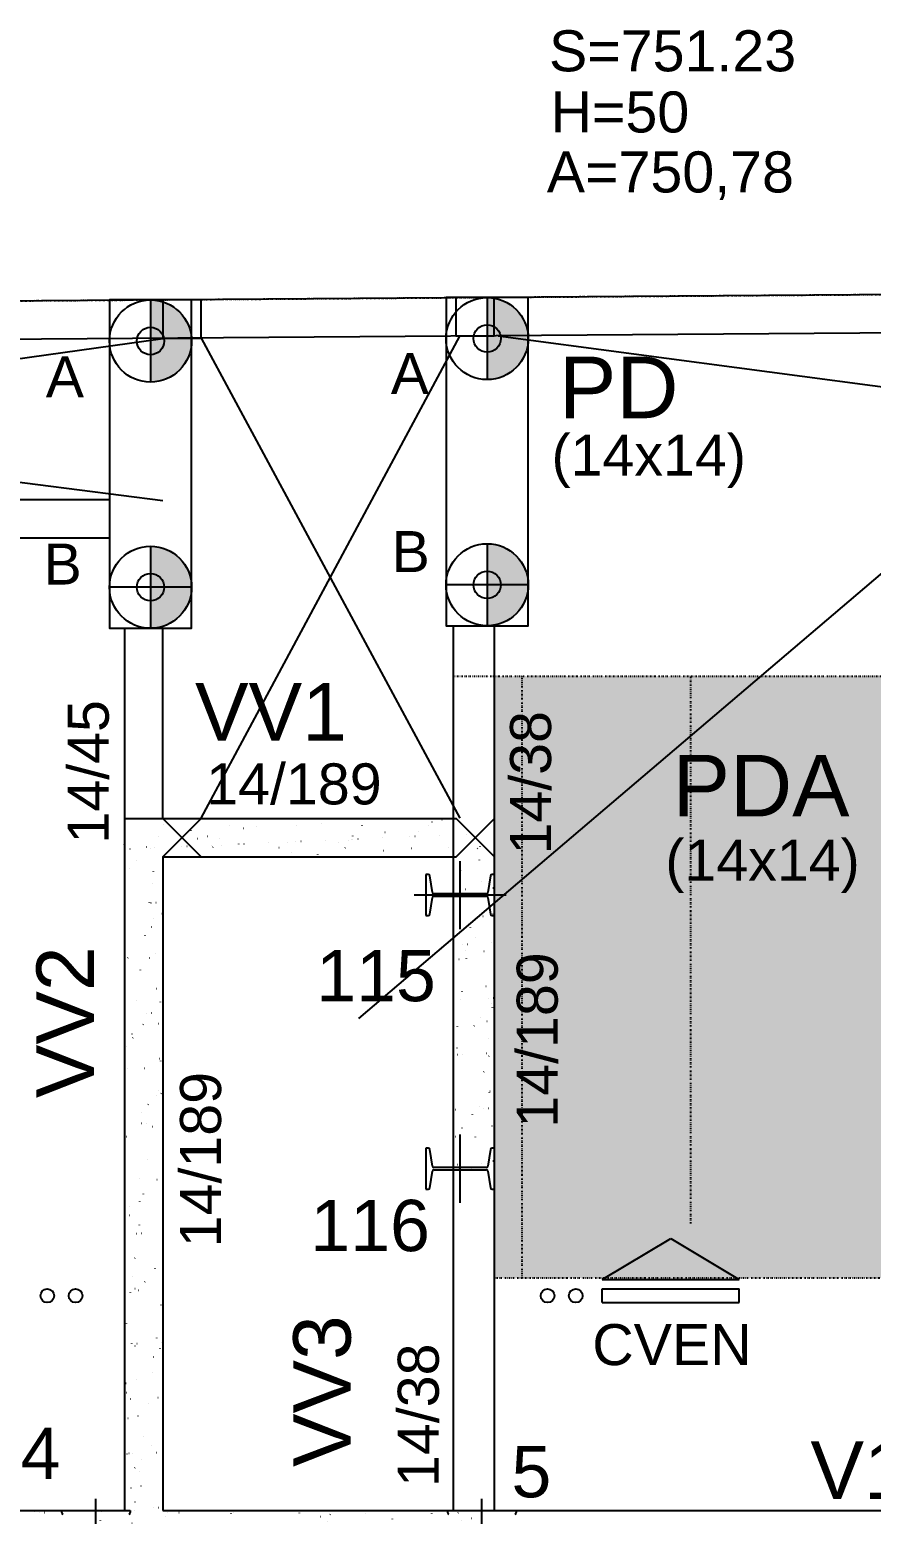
# Model space of a CAD drawing. Header units: millimetres. Extents: x 2609 to 8562, y 1432 to 7136.
# Drawn here: x 4148 to 4455, y 6259 to 6802 of the extents above; entities that cross this region are included whole.
import ezdxf

# ---------------------------------------------------------------- set-up
doc = ezdxf.new("R2010")
doc.units = ezdxf.units.MM
doc.linetypes.add('ESTILO_TQS_0003', pattern=[1.5, 0.5, -0.4, 0.1, -0.5])
for name, color, linetype in [('1', 4, 'Continuous'), ('11', 22, 'Continuous'), ('12', 3, 'Continuous'), ('19', 5, 'Continuous'), ('204', 7, 'ESTILO_TQS_0003'), ('24', 5, 'ESTILO_TQS_0003'), ('26', 1, 'Continuous'), ('27', 10, 'Continuous'), ('3', 2, 'Continuous'), ('32', 4, 'Continuous'), ('33', 7, 'Continuous'), ('34', 7, 'Continuous'), ('49', 20, 'Continuous'), ('51', 6, 'Continuous'), ('52', 21, 'Continuous'), ('6', 6, 'Continuous'), ('64', 43, 'Continuous'), ('8', 5, 'Continuous'), ('9', 3, 'Continuous')]:
    doc.layers.add(name, color=color, linetype=linetype)
doc.styles.get("Standard").update_dxf_attribs({"font": 'arial.ttf'})

# ---------------------------------------------------------------- blocks, each defined once
blk = doc.blocks.new('_HD9AC76DE2E-002')
for p, q in [((573.610583, 4542.626619), (573.65624, 4542.68612)), ((575.200981, 4542.305863), (575.27591, 4542.309135)), ((577.074197, 4542.38765), (577.149125, 4542.390921)), ((585.915774, 4542.773681), (585.990702, 4542.776953))]:
    blk.add_line(p, q)
blk = doc.blocks.new('_HD9AC76DE2E-003')
for p, q in [((606.447598, 4795.751146), (606.447598, 4795.751146)), ((606.447598, 4795.751146), (606.447598, 4795.751146)), ((606.447598, 4795.751146), (606.447598, 4795.751146)), ((620.754846, 4793.820357), (620.800503, 4793.879858)), ((644.872663, 4793.625618), (644.91832, 4793.685119)), ((649.943876, 4792.503481), (650.017098, 4792.519714)), ((654.73024, 4793.091114), (654.740029, 4793.165472)), ((669.104623, 4793.579633), (669.15028, 4793.639134)), ((678.568656, 4794.083062), (678.578446, 4794.157421)), ((693.22244, 4793.384894), (693.268097, 4793.444396)), ((717.454399, 4793.338909), (717.500056, 4793.398411)), ((718.76252, 4794.869649), (718.835742, 4794.885882)), ((722.42363, 4795.681298), (722.496852, 4795.697531)), ((606.447598, 4786.505635), (606.447598, 4786.505635)), ((606.458208, 4786.586228), (606.467998, 4786.660586)), ((618.675016, 4789.342697), (618.684805, 4789.417055)), ((630.818403, 4791.541477), (630.828192, 4791.615836)), ((633.10277, 4788.769898), (633.175992, 4788.786131)), ((636.76388, 4789.581546), (636.837102, 4789.597779)), ((641.12878, 4788.746495), (641.174437, 4788.805996)), ((641.978927, 4786.274678), (641.988717, 4786.349037)), ((648.16431, 4786.741127), (648.239239, 4786.744399)), ((650.037525, 4786.822914), (650.112454, 4786.826185)), ((658.879102, 4787.208945), (658.954031, 4787.212217)), ((665.817344, 4787.266627), (665.827133, 4787.340985)), ((668.994465, 4787.650592), (669.069394, 4787.653863)), ((670.867681, 4787.732378), (670.942609, 4787.735649)), ((679.709258, 4788.118409), (679.784186, 4788.121681)), ((684.714197, 4787.321318), (684.787419, 4787.337551)), ((688.375307, 4788.132966), (688.448529, 4788.149199)), ((689.478557, 4788.505771), (689.524214, 4788.565273)), ((689.824621, 4788.560056), (689.899549, 4788.563327)), ((689.83197, 4789.597026), (689.84176, 4789.671385)), ((691.697836, 4788.641842), (691.772765, 4788.645114)), ((700.539413, 4789.027874), (700.614342, 4789.031145)), ((701.555303, 4791.054901), (701.628525, 4791.071134)), ((710.654776, 4789.46952), (710.729705, 4789.472791)), ((712.527992, 4789.551306), (712.60292, 4789.554578)), ((713.743807, 4791.146662), (713.753597, 4791.221021)), ((721.369568, 4789.937338), (721.444497, 4789.940609)), ((606.447598, 4784.919736), (606.447598, 4784.919736)), ((606.447598, 4784.919736), (606.447598, 4784.919736)), ((606.447598, 4784.919736), (606.447598, 4784.919736)), ((606.447598, 4782.860588), (606.447598, 4782.860588)), ((606.447598, 4782.860588), (606.447598, 4782.860588)), ((606.503999, 4784.922199), (606.578928, 4784.92547)), ((608.377214, 4785.003985), (608.452143, 4785.007257)), ((614.499823, 4785.668651), (614.54548, 4785.728153)), ((615.895552, 4784.95515), (615.968775, 4784.971382)), ((617.218791, 4785.390017), (617.29372, 4785.393288)), ((627.334154, 4785.831663), (627.409083, 4785.834935)), ((629.20737, 4785.913449), (629.282299, 4785.916721)), ((629.584118, 4782.166151), (629.584118, 4782.166151)), ((629.584118, 4782.166151), (629.584118, 4782.166151)), ((629.584118, 4782.166151), (629.584118, 4782.166151)), ((636.079505, 4782.166151), (636.079505, 4782.166151)), ((636.079505, 4782.166151), (636.079505, 4782.166151)), ((638.048947, 4786.299481), (638.123875, 4786.302753)), ((638.731782, 4785.622666), (638.777439, 4785.682168)), ((641.43803, 4782.166151), (641.43803, 4782.166151)), ((641.43803, 4782.166151), (641.43803, 4782.166151)), ((653.291941, 4782.166151), (653.291941, 4782.166151)), ((653.291941, 4782.166151), (653.291941, 4782.166151)), ((660.34675, 4782.166151), (660.34675, 4782.166151)), ((661.460743, 4782.166151), (661.460743, 4782.166151)), ((661.460743, 4782.166151), (661.460743, 4782.166151)), ((662.849599, 4785.427927), (662.895256, 4785.487429)), ((665.145853, 4782.166151), (665.145853, 4782.166151)), ((667.506979, 4783.50657), (667.580202, 4783.522803)), ((676.999765, 4782.166151), (676.999765, 4782.166151)), ((676.999765, 4782.166151), (676.999765, 4782.166151)), ((676.999765, 4782.166151), (676.999765, 4782.166151)), ((677.080658, 4782.780591), (677.090447, 4782.854949)), ((684.613995, 4782.166151), (684.613995, 4782.166151)), ((684.613995, 4782.166151), (684.613995, 4782.166151)), ((687.081559, 4785.381942), (687.127216, 4785.441444)), ((688.853677, 4782.166151), (688.853677, 4782.166151)), ((688.853677, 4782.166151), (688.853677, 4782.166151)), ((688.853677, 4782.166151), (688.853677, 4782.166151)), ((700.707589, 4782.166151), (700.707589, 4782.166151)), ((700.707589, 4782.166151), (700.707589, 4782.166151)), ((700.992495, 4784.330227), (701.002284, 4784.404586)), ((708.881241, 4782.166151), (708.881241, 4782.166151)), ((711.199375, 4785.187204), (711.245033, 4785.246705)), ((712.561501, 4782.166151), (712.561501, 4782.166151)), ((712.561501, 4782.166151), (712.561501, 4782.166151)), ((719.606292, 4782.166151), (719.606292, 4782.166151)), ((719.606292, 4782.166151), (719.606292, 4782.166151)), ((719.606292, 4782.166151), (719.606292, 4782.166151)), ((724.415413, 4782.166151), (724.415413, 4782.166151)), ((724.830911, 4785.322176), (724.840701, 4785.396534)), ((608.358942, 4777.665699), (608.404599, 4777.725201)), ((610.75594, 4780.789528), (610.801597, 4780.84903)), ((617.010807, 4776.701775), (617.020596, 4776.776133)), ((606.447598, 4775.174788), (606.447598, 4775.174788)), ((606.447598, 4775.174788), (606.447598, 4775.174788)), ((616.61755, 4772.224655), (616.690772, 4772.240888)), ((620.27866, 4773.036303), (620.351882, 4773.052536)), ((606.447598, 4769.970031), (606.447598, 4769.970031)), ((606.447598, 4769.970031), (606.447598, 4769.970031)), ((606.447598, 4769.970031), (606.447598, 4769.970031)), ((606.447598, 4764.815602), (606.447598, 4764.815602)), ((606.447598, 4764.815602), (606.447598, 4764.815602)), ((606.447598, 4764.815602), (606.447598, 4764.815602)), ((615.522808, 4765.399303), (615.532598, 4765.473662)), ((616.046338, 4765.234692), (616.121267, 4765.237963)), ((617.919554, 4765.316478), (617.994482, 4765.31975)), ((616.973437, 4759.412995), (617.046659, 4759.429228)), ((620.080854, 4761.316303), (620.126511, 4761.375805)), ((606.447598, 4757.079473), (606.447598, 4757.079473)), ((606.447598, 4757.079473), (606.447598, 4757.079473)), ((616.336971, 4756.43718), (616.382628, 4756.496682)), ((613.93202, 4753.316069), (613.94181, 4753.390427)), ((613.939973, 4753.313351), (613.98563, 4753.372853)), ((606.447598, 4744.711467), (606.447598, 4744.711467)), ((606.447598, 4744.188915), (606.447598, 4744.188915)), ((606.447598, 4744.188915), (606.447598, 4744.188915)), ((606.447598, 4744.188915), (606.447598, 4744.188915)), ((606.447598, 4743.549098), (606.447598, 4743.549098)), ((606.631737, 4744.719507), (606.706666, 4744.722778)), ((607.684949, 4745.161646), (607.730606, 4745.221147)), ((615.473314, 4745.105538), (615.548243, 4745.10881)), ((617.695434, 4746.682501), (617.768656, 4746.698734)), ((612.267811, 4740.675147), (612.277601, 4740.749505)), ((618.051321, 4733.870841), (618.124543, 4733.887074)), ((606.447598, 4731.298358), (606.447598, 4731.298358)), ((606.447598, 4731.298358), (606.447598, 4731.298358)), ((610.779813, 4729.372676), (610.789602, 4729.447034)), ((619.521004, 4728.961003), (619.566661, 4729.020505)), ((606.447598, 4724.607332), (606.447598, 4724.607332)), ((606.447598, 4724.607332), (606.447598, 4724.607332)), ((606.447598, 4724.607332), (606.447598, 4724.607332)), ((614.300861, 4724.950213), (614.37579, 4724.953485)), ((616.174077, 4725.032), (616.249005, 4725.035271)), ((606.447598, 4718.4078), (606.447598, 4718.4078)), ((606.447598, 4718.4078), (606.447598, 4718.4078)), ((606.447598, 4718.4078), (606.447598, 4718.4078)), ((609.189025, 4717.289441), (609.198814, 4717.3638)), ((609.522098, 4715.930175), (609.567755, 4715.989676)), ((613.265981, 4720.809298), (613.311638, 4720.868799)), ((618.773318, 4721.140346), (618.846541, 4721.156579)), ((606.447598, 4711.923408), (606.447598, 4711.923408)), ((606.447598, 4711.923408), (606.447598, 4711.923408)), ((607.1251, 4712.806346), (607.170757, 4712.865847)), ((606.447598, 4705.517242), (606.447598, 4705.517242)), ((606.447598, 4705.517242), (606.447598, 4705.517242)), ((619.129205, 4708.328687), (619.202427, 4708.34492)), ((619.741624, 4707.404988), (619.751413, 4707.479346)), ((606.447598, 4704.503198), (606.447598, 4704.503198)), ((606.447598, 4704.503198), (606.447598, 4704.503198)), ((607.524816, 4704.648519), (607.534605, 4704.722878)), ((613.727837, 4704.82106), (613.802766, 4704.824331)), ((606.447598, 4696.466235), (606.447598, 4696.466235)), ((618.077415, 4694.764066), (618.087204, 4694.838424)), ((618.847012, 4696.45695), (618.892669, 4696.516451)), ((619.851202, 4695.598192), (619.924425, 4695.614425)), ((606.447598, 4692.626685), (606.447598, 4692.626685)), ((606.447598, 4692.626685), (606.447598, 4692.626685)), ((606.447598, 4692.626685), (606.447598, 4692.626685)), ((615.103129, 4691.577827), (615.148786, 4691.637328)), ((606.447598, 4684.399063), (606.447598, 4684.399063)), ((606.447598, 4684.399063), (606.447598, 4684.399063)), ((606.447598, 4684.399063), (606.447598, 4684.399063)), ((612.555384, 4684.665735), (612.630313, 4684.669006)), ((612.706131, 4688.453998), (612.751788, 4688.5135)), ((614.4286, 4684.747521), (614.503528, 4684.750792)), ((616.589416, 4683.461595), (616.599206, 4683.535953)), ((606.447598, 4680.297719), (606.447598, 4680.297719)), ((606.447598, 4679.736127), (606.447598, 4679.736127)), ((606.451107, 4680.302292), (606.496764, 4680.361794)), ((607.027093, 4679.864598), (607.100315, 4679.880831)), ((620.207089, 4682.786533), (620.280311, 4682.802766)), ((614.998628, 4671.37836), (615.008418, 4671.452719)), ((606.447598, 4666.845569), (606.447598, 4666.845569)), ((606.447598, 4666.845569), (606.447598, 4666.845569)), ((606.447598, 4666.845569), (606.447598, 4666.845569)), ((606.447598, 4664.294928), (606.447598, 4664.294928)), ((606.447598, 4664.294928), (606.447598, 4664.294928)), ((611.98236, 4664.536581), (612.057289, 4664.539853)), ((618.287162, 4664.10165), (618.332819, 4664.161152)), ((613.334419, 4658.737438), (613.344209, 4658.811797)), ((606.447598, 4653.955012), (606.447598, 4653.955012)), ((608.104977, 4654.322444), (608.178199, 4654.338677)), ((608.288256, 4651.070821), (608.333913, 4651.130323)), ((612.032139, 4655.949944), (612.077796, 4656.009446)), ((606.447598, 4648.672029), (606.447598, 4648.672029)), ((606.447598, 4648.672029), (606.447598, 4648.672029)), ((606.447598, 4648.672029), (606.447598, 4648.672029)), ((611.846421, 4647.434967), (611.85621, 4647.509325)), ((606.447598, 4644.190794), (606.447598, 4644.190794)), ((606.447598, 4644.190794), (606.447598, 4644.190794)), ((606.447598, 4644.190794), (606.447598, 4644.190794)), ((606.447598, 4641.064454), (606.447598, 4641.064454)), ((606.447598, 4641.064454), (606.447598, 4641.064454)), ((606.447598, 4641.064454), (606.447598, 4641.064454)), ((610.809907, 4644.381256), (610.884836, 4644.384528)), ((612.683123, 4644.463042), (612.758051, 4644.466314)), ((610.255633, 4635.351733), (610.265422, 4635.426091)), ((617.61317, 4631.597596), (617.658827, 4631.657098)), ((606.447598, 4628.173896), (606.447598, 4628.173896)), ((606.447598, 4624.086659), (606.447598, 4624.086659)), ((606.447598, 4624.086659), (606.447598, 4624.086659)), ((609.182861, 4628.780289), (609.256083, 4628.796522)), ((610.236883, 4624.252103), (610.311812, 4624.255374)), ((611.472289, 4623.594645), (611.517946, 4623.654146)), ((613.869287, 4626.718473), (613.914944, 4626.777975)), ((620.352246, 4624.693749), (620.427175, 4624.69702)), ((608.591424, 4622.710811), (608.601213, 4622.785169)), ((619.854738, 4618.224774), (619.864527, 4618.299133)), ((606.447598, 4617.04634), (606.447598, 4617.04634)), ((606.447598, 4617.04634), (606.447598, 4617.04634)), ((606.447598, 4615.283338), (606.447598, 4615.283338)), ((606.447598, 4615.283338), (606.447598, 4615.283338)), ((606.447598, 4615.283338), (606.447598, 4615.283338)), ((607.103425, 4611.408339), (607.113215, 4611.482698)), ((606.447598, 4606.426835), (606.447598, 4606.426835)), ((606.447598, 4606.426835), (606.447598, 4606.426835)), ((606.447598, 4606.426835), (606.447598, 4606.426835)), ((606.447598, 4603.982524), (606.447598, 4603.982524)), ((606.447598, 4603.982524), (606.447598, 4603.982524)), ((606.447598, 4603.982524), (606.447598, 4603.982524)), ((606.447598, 4602.392781), (606.447598, 4602.392781)), ((606.447598, 4602.392781), (606.447598, 4602.392781)), ((606.447598, 4602.392781), (606.447598, 4602.392781)), ((606.599635, 4602.426487), (606.672858, 4602.44272)), ((609.06443, 4604.096778), (609.139359, 4604.100049)), ((610.260745, 4603.238135), (610.333968, 4603.254368)), ((610.937646, 4604.178564), (611.012574, 4604.181835)), ((618.26395, 4606.14154), (618.273739, 4606.215899)), ((619.450319, 4602.366125), (619.495976, 4602.425627)), ((619.779222, 4604.564596), (619.854151, 4604.567867)), ((617.05332, 4599.242297), (617.098978, 4599.301798)), ((610.798297, 4591.090591), (610.843954, 4591.150093)), ((616.599741, 4593.500618), (616.60953, 4593.574977)), ((606.447598, 4589.502223), (606.447598, 4589.502223)), ((606.447598, 4589.502223), (606.447598, 4589.502223)), ((606.955522, 4589.614827), (607.028744, 4589.63106)), ((607.054414, 4586.211468), (607.100071, 4586.27097)), ((606.447598, 4585.42065), (606.447598, 4585.42065)), ((606.447598, 4585.42065), (606.447598, 4585.42065)), ((606.447598, 4585.42065), (606.447598, 4585.42065)), ((606.447598, 4583.87839), (606.447598, 4583.87839)), ((606.447598, 4583.87839), (606.447598, 4583.87839)), ((608.491406, 4583.967624), (608.566335, 4583.970896)), ((615.111742, 4582.198147), (615.121532, 4582.272505)), ((618.606769, 4584.40927), (618.681698, 4584.412542)), ((606.447598, 4576.611665), (606.447598, 4576.611665)), ((606.447598, 4576.611665), (606.447598, 4576.611665)), ((606.447598, 4576.611665), (606.447598, 4576.611665)), ((607.67752, 4576.884332), (607.750742, 4576.900565)), ((611.33863, 4577.695981), (611.411852, 4577.712214)), ((613.520954, 4570.114913), (613.530744, 4570.189271)), ((608.033406, 4564.072673), (608.106628, 4564.088906)), ((609.192169, 4563.894085), (609.267097, 4563.897357)), ((616.379328, 4566.738243), (616.424985, 4566.797745)), ((618.033745, 4564.280117), (618.108674, 4564.283388)), ((606.447598, 4563.774255), (606.447598, 4563.774255)), ((606.447598, 4563.774255), (606.447598, 4563.774255)), ((606.447598, 4563.774255), (606.447598, 4563.774255)), ((606.447598, 4563.721108), (606.447598, 4563.721108)), ((606.447598, 4563.721108), (606.447598, 4563.721108)), ((607.318953, 4563.812299), (607.393882, 4563.815571)), ((610.238447, 4558.735291), (610.284104, 4558.794793)), ((612.635445, 4561.85912), (612.681102, 4561.918622)), ((606.447598, 4553.79496), (606.447598, 4553.79496)), ((606.447598, 4553.79496), (606.447598, 4553.79496)), ((611.856745, 4557.473991), (611.866535, 4557.548349)), ((606.447598, 4550.83055), (606.447598, 4550.83055)), ((606.447598, 4550.83055), (606.447598, 4550.83055)), ((606.447598, 4550.83055), (606.447598, 4550.83055)), ((608.755404, 4551.342178), (608.828626, 4551.358411)), ((612.416514, 4552.153827), (612.489736, 4552.17006)), ((606.447598, 4543.67012), (606.447598, 4543.67012)), ((606.447598, 4543.67012), (606.447598, 4543.67012)), ((606.745929, 4543.683146), (606.820858, 4543.686417)), ((609.9625, 4543.085768), (609.9625, 4543.085768)), ((609.9625, 4543.085768), (609.9625, 4543.085768)), ((609.9625, 4543.085768), (609.9625, 4543.085768)), ((610.368747, 4546.171519), (610.378536, 4546.245878)), ((616.861292, 4544.124792), (616.936221, 4544.128063)), ((618.734508, 4544.206578), (618.809436, 4544.20985))]:
    blk.add_line(p, q)
blk = doc.blocks.new('_HD9AC76DE2E-006')
for p, q in [((726.567201, 4790.164271), (726.567201, 4790.164271)), ((726.567201, 4790.164271), (726.567201, 4790.164271)), ((726.567201, 4790.164271), (726.567201, 4790.164271)), ((731.484932, 4790.378984), (731.55986, 4790.382256)), ((726.567201, 4783.709348), (726.567201, 4783.709348)), ((726.567201, 4783.709348), (726.567201, 4783.709348)), ((726.567201, 4783.709348), (726.567201, 4783.709348)), ((735.431335, 4785.141219), (735.476992, 4785.20072)), ((736.094225, 4780.83614), (736.104015, 4780.910498)), ((736.325623, 4785.872738), (736.398846, 4785.888971)), ((729.176311, 4776.989513), (729.221968, 4777.049015)), ((726.567201, 4773.589254), (726.567201, 4773.589254)), ((726.567201, 4770.81879), (726.567201, 4770.81879)), ((726.567201, 4770.81879), (726.567201, 4770.81879)), ((726.567201, 4770.060137), (726.567201, 4770.060137)), ((726.567201, 4770.060137), (726.567201, 4770.060137)), ((730.911908, 4770.249831), (730.986836, 4770.253102)), ((736.68151, 4773.061079), (736.754732, 4773.077312)), ((741.027271, 4770.691477), (741.102199, 4770.694749)), ((734.503437, 4768.752905), (734.513227, 4768.827264)), ((737.403508, 4760.330584), (737.47673, 4760.346817)), ((741.012366, 4760.788871), (741.058024, 4760.848372)), ((741.064618, 4761.142232), (741.13784, 4761.158465)), ((726.567201, 4757.928233), (726.567201, 4757.928233)), ((726.567201, 4757.928233), (726.567201, 4757.928233)), ((726.567201, 4757.928233), (726.567201, 4757.928233)), ((732.839228, 4756.111983), (732.849018, 4756.186342)), ((726.567201, 4749.956002), (726.567201, 4749.956002)), ((726.567201, 4749.956002), (726.567201, 4749.956002)), ((726.567201, 4749.956002), (726.567201, 4749.956002)), ((729.739455, 4750.094506), (729.814383, 4750.097777)), ((731.61267, 4750.176292), (731.687599, 4750.179564)), ((734.757343, 4752.637165), (734.803, 4752.696667)), ((740.454247, 4750.562324), (740.529175, 4750.565595)), ((726.567201, 4745.037675), (726.567201, 4745.037675)), ((726.567201, 4745.037675), (726.567201, 4745.037675)), ((728.616462, 4744.634213), (728.662119, 4744.693715)), ((731.01346, 4747.758042), (731.059117, 4747.817543)), ((731.35123, 4744.809512), (731.361019, 4744.88387)), ((737.759394, 4747.518924), (737.832616, 4747.535157)), ((726.567201, 4741.963564), (726.567201, 4741.963564)), ((726.567201, 4741.963564), (726.567201, 4741.963564)), ((726.567201, 4732.147117), (726.567201, 4732.147117)), ((726.567201, 4732.147117), (726.567201, 4732.147117)), ((726.567201, 4732.147117), (726.567201, 4732.147117)), ((729.760442, 4732.726278), (729.770231, 4732.800636)), ((738.481392, 4734.78843), (738.554614, 4734.804663)), ((726.567201, 4729.851867), (726.567201, 4729.851867)), ((726.567201, 4729.851867), (726.567201, 4729.851867)), ((729.166431, 4729.965352), (729.241359, 4729.968624)), ((739.281794, 4730.406999), (739.356722, 4730.41027)), ((740.338374, 4728.284817), (740.384031, 4728.344319)), ((740.847545, 4726.901791), (740.857335, 4726.976149)), ((741.155009, 4730.488785), (741.229938, 4730.492056)), ((736.594491, 4723.405694), (736.640148, 4723.465196)), ((738.837278, 4721.97677), (738.910501, 4721.993003)), ((726.567201, 4719.256559), (726.567201, 4719.256559)), ((726.567201, 4719.256559), (726.567201, 4719.256559)), ((728.096233, 4720.085356), (728.106022, 4720.159714)), ((734.197493, 4720.281865), (734.24315, 4720.341367)), ((727.942469, 4712.13016), (727.988127, 4712.189661)), ((739.359547, 4715.59932), (739.369336, 4715.673678)), ((726.567201, 4710.337875), (726.567201, 4710.337875)), ((726.567201, 4709.747733), (726.567201, 4709.747733)), ((726.567201, 4709.747733), (726.567201, 4709.747733)), ((726.567201, 4709.747733), (726.567201, 4709.747733)), ((726.567201, 4708.471206), (726.567201, 4708.471206)), ((726.567201, 4708.471206), (726.567201, 4708.471206)), ((726.567201, 4708.471206), (726.567201, 4708.471206)), ((726.567201, 4706.366002), (726.567201, 4706.366002)), ((726.567201, 4706.366002), (726.567201, 4706.366002)), ((726.567201, 4706.366002), (726.567201, 4706.366002)), ((726.608234, 4708.782884), (726.618024, 4708.857243)), ((727.993978, 4709.810027), (728.068906, 4709.813299)), ((729.867193, 4709.891814), (729.942122, 4709.895085)), ((738.70877, 4710.277845), (738.783698, 4710.281117)), ((739.559276, 4709.246275), (739.632498, 4709.262508)), ((737.768759, 4703.516085), (737.778548, 4703.590444)), ((739.778524, 4695.929517), (739.824182, 4695.989019)), ((739.915162, 4696.434616), (739.988385, 4696.450849)), ((726.567201, 4693.475444), (726.567201, 4693.475444)), ((726.567201, 4689.643598), (726.567201, 4689.643598)), ((726.567201, 4689.643598), (726.567201, 4689.643598)), ((726.735166, 4693.512681), (726.808389, 4693.528914)), ((727.420953, 4689.680874), (727.495882, 4689.684145)), ((736.10455, 4690.875163), (736.114339, 4690.949522)), ((737.536317, 4690.12252), (737.611245, 4690.125791)), ((739.409532, 4690.204306), (739.484461, 4690.207578)), ((733.523501, 4687.777812), (733.569158, 4687.837313)), ((740.63716, 4683.704121), (740.710382, 4683.720354)), ((726.567201, 4680.584886), (726.567201, 4680.584886)), ((726.567201, 4680.584886), (726.567201, 4680.584886)), ((726.567201, 4680.584886), (726.567201, 4680.584886)), ((726.567201, 4678.712185), (726.567201, 4678.712185)), ((726.567201, 4678.712185), (726.567201, 4678.712185)), ((727.38262, 4679.77486), (727.428277, 4679.834361)), ((729.779618, 4682.898689), (729.825275, 4682.95819)), ((734.616551, 4679.572692), (734.626341, 4679.64705)), ((726.567201, 4669.539463), (726.567201, 4669.539463)), ((728.121716, 4669.607335), (728.196645, 4669.610606)), ((728.33287, 4668.085768), (728.33287, 4668.085768)), ((728.33287, 4668.085768), (728.33287, 4668.085768)), ((733.104269, 4668.085768), (733.104269, 4668.085768)), ((733.104269, 4668.085768), (733.104269, 4668.085768)), ((733.104269, 4668.085768), (733.104269, 4668.085768)), ((736.963293, 4669.993367), (737.038221, 4669.996638)), ((740.993047, 4670.892462), (741.066269, 4670.908695))]:
    blk.add_line(p, q)
blk = doc.blocks.new('_H055E69D17D-001')
for p, q in [((597.842543, 4542.580634), (597.8882, 4542.640135)), ((621.960359, 4542.385895), (622.006017, 4542.445397)), ((626.318507, 4542.345267), (626.39173, 4542.3615)), ((646.192319, 4542.33991), (646.237976, 4542.399412)), ((670.310136, 4542.145171), (670.355793, 4542.204673)), ((694.542095, 4542.099186), (694.587753, 4542.158688)), ((728.395882, 4542.282617), (728.405671, 4542.356975)), ((596.000023, 4540.179416), (596.000023, 4540.179416)), ((596.000023, 4540.179416), (596.000023, 4540.179416)), ((597.617434, 4539.355084), (597.627224, 4539.429442)), ((609.11129, 4538.530519), (609.184512, 4538.546752)), ((618.216477, 4537.506772), (618.262134, 4537.566274)), ((621.529271, 4540.90472), (621.539061, 4540.979079)), ((645.367688, 4541.896669), (645.377477, 4541.971027)), ((656.631002, 4537.410633), (656.640791, 4537.484991)), ((660.722717, 4537.081939), (660.795939, 4537.098172)), ((666.566253, 4537.266048), (666.61191, 4537.32555)), ((677.929934, 4540.896687), (678.003157, 4540.91292)), ((680.542839, 4538.960269), (680.552628, 4539.034627)), ((681.591044, 4541.708336), (681.664267, 4541.724569)), ((704.381255, 4539.952217), (704.391045, 4540.026576)), ((714.91603, 4537.025325), (714.961687, 4537.084826)), ((718.659912, 4541.904448), (718.705569, 4541.963949)), ((729.541361, 4539.448107), (729.614584, 4539.46434)), ((733.202471, 4540.259756), (733.275694, 4540.275989)), ((596.000023, 4535.623821), (596.004516, 4535.624817)), ((596.000023, 4535.623821), (596.000023, 4535.623821)), ((608.777959, 4534.088285), (608.787748, 4534.162643)), ((615.819478, 4534.382943), (615.865136, 4534.442445)), ((632.616375, 4535.080234), (632.626165, 4535.154592)), ((639.937295, 4534.188205), (639.982952, 4534.247706)), ((643.881611, 4533.348356), (643.954833, 4533.364589)), ((647.542721, 4534.160004), (647.615943, 4534.176237)), ((664.169255, 4534.14222), (664.214912, 4534.201721)), ((667.791526, 4532.143834), (667.801316, 4532.218192)), ((688.287072, 4533.947481), (688.332729, 4534.006982)), ((691.629943, 4533.135782), (691.639732, 4533.210141)), ((695.493038, 4531.899776), (695.56626, 4531.916009)), ((699.154148, 4532.711424), (699.22737, 4532.727657)), ((712.334144, 4535.633359), (712.407366, 4535.649592)), ((712.519031, 4533.901496), (712.564688, 4533.960997)), ((715.644569, 4535.466181), (715.654359, 4535.54054)), ((736.636848, 4533.706757), (736.682505, 4533.766259)), ((596.133801, 4528.085768), (596.133801, 4528.085768)), ((596.133801, 4528.085768), (596.133801, 4528.085768)), ((596.133801, 4528.085768), (596.133801, 4528.085768)), ((607.987712, 4528.085768), (607.987712, 4528.085768)), ((607.987712, 4528.085768), (607.987712, 4528.085768)), ((610.987486, 4528.085768), (610.987486, 4528.085768)), ((610.987486, 4528.085768), (610.987486, 4528.085768)), ((619.841624, 4528.085768), (619.841624, 4528.085768)), ((619.865062, 4528.263798), (619.874852, 4528.338157)), ((620.143612, 4528.085768), (620.143612, 4528.085768)), ((620.143612, 4528.085768), (620.143612, 4528.085768)), ((626.674394, 4529.533607), (626.747616, 4529.54984)), ((631.695536, 4528.085768), (631.695536, 4528.085768)), ((635.254731, 4528.085768), (635.254731, 4528.085768)), ((635.254731, 4528.085768), (635.254731, 4528.085768)), ((635.254731, 4528.085768), (635.254731, 4528.085768)), ((636.193413, 4529.309082), (636.23907, 4529.368583)), ((643.549448, 4528.085768), (643.549448, 4528.085768)), ((643.549448, 4528.085768), (643.549448, 4528.085768)), ((643.549448, 4528.085768), (643.549448, 4528.085768)), ((643.879689, 4530.594197), (643.889479, 4530.668556)), ((655.40336, 4528.085768), (655.40336, 4528.085768)), ((655.40336, 4528.085768), (655.40336, 4528.085768)), ((655.40336, 4528.085768), (655.40336, 4528.085768)), ((659.521976, 4528.085768), (659.521976, 4528.085768)), ((659.521976, 4528.085768), (659.521976, 4528.085768)), ((667.257272, 4528.085768), (667.257272, 4528.085768)), ((667.257272, 4528.085768), (667.257272, 4528.085768)), ((678.28916, 4528.085768), (678.359043, 4528.101261)), ((678.28916, 4528.085768), (678.28916, 4528.085768)), ((678.28916, 4528.085768), (678.28916, 4528.085768)), ((679.111184, 4528.085768), (679.111184, 4528.085768)), ((679.111184, 4528.085768), (679.111184, 4528.085768)), ((683.789221, 4528.085768), (683.789221, 4528.085768)), ((683.789221, 4528.085768), (683.789221, 4528.085768)), ((683.789221, 4528.085768), (683.789221, 4528.085768)), ((684.543189, 4529.068358), (684.588846, 4529.127859)), ((690.965096, 4528.085768), (690.965096, 4528.085768)), ((702.819007, 4528.085768), (702.819007, 4528.085768)), ((702.819007, 4528.085768), (702.819007, 4528.085768)), ((702.819007, 4528.085768), (702.819007, 4528.085768)), ((702.893257, 4528.649746), (702.903046, 4528.724104)), ((708.056466, 4528.085768), (708.056466, 4528.085768)), ((708.056466, 4528.085768), (708.056466, 4528.085768)), ((709.967634, 4528.085768), (709.967634, 4528.085768)), ((711.597469, 4528.156928), (711.672397, 4528.160199)), ((714.672919, 4528.085768), (714.672919, 4528.085768)), ((714.672919, 4528.085768), (714.672919, 4528.085768)), ((714.672919, 4528.085768), (714.672919, 4528.085768)), ((720.439045, 4528.54296), (720.513974, 4528.546231)), ((726.526831, 4528.085768), (726.526831, 4528.085768)), ((726.526831, 4528.085768), (726.526831, 4528.085768)), ((726.805094, 4530.199382), (726.814883, 4530.273741)), ((730.554409, 4528.984606), (730.629337, 4528.987877)), ((732.323712, 4528.085768), (732.323712, 4528.085768)), ((732.323712, 4528.085768), (732.323712, 4528.085768)), ((732.323712, 4528.085768), (732.323712, 4528.085768)), ((732.427624, 4529.066392), (732.502553, 4529.069664)), ((732.892965, 4528.827634), (732.938623, 4528.887136))]:
    blk.add_line(p, q)

msp = doc.modelspace()

# ---------------------------------------------------------------- linework, layer by layer
for p, q in [((4357.17, 6344.91), (4382.17, 6359.91)), ((4382.17, 6359.91), (4407.17, 6344.91)), ((4357.17, 6344.91), (4407.17, 6344.91)), ((4357.17, 6341.41), (4407.17, 6341.41)), ((4357.17, 6336.41), (4357.17, 6341.41)), ((4407.17, 6336.41), (4407.17, 6341.41)), ((4357.17, 6336.41), (4407.17, 6336.41))]:
    msp.add_line(p, q)
for centre in [(4154.4, 6338.91), (4164.71, 6338.91), (4337.17, 6338.91), (4347.48, 6338.91)]:
    msp.add_circle(centre, 2.5)
at = {"layer": '1'}
for p, q in [((8556.74, 6734.88), (3772.64, 6699.77)), ((8556.84, 6720.88), (3772.64, 6685.77)), ((3786.67, 6629.92), (4177.13, 6629.92)), ((3786.67, 6615.92), (4177.13, 6615.92)), ((4182.63, 6582.91), (4182.63, 6260.4)), ((4196.63, 6513.4), (4196.63, 6582.91)), ((4182.63, 6513.4), (4303.75, 6513.4)), ((4196.63, 6499.4), (4196.63, 6260.4)), ((4196.63, 6499.4), (4303.75, 6499.4)), ((4196.63, 6260.4), (4961.18, 6260.4))]:
    msp.add_line(p, q, dxfattribs=at)
at = {"layer": '19'}
for p, q in [((3772.67, 6629.65), (4196.63, 6688.79)), ((4210.63, 6513.48), (4305.12, 6689.67)), ((4210.63, 6688.9), (4305.12, 6513.48)), ((4319.12, 6689.78), (7549.18, 6260.4)), ((3756.59, 6685.65), (4196.63, 6629.65))]:
    msp.add_line(p, q, dxfattribs=at)
at = {"layer": '204'}
for p, q in [((5167.18, 6565.31), (4302.75, 6565.31)), ((4327.93, 6345.31), (4327.93, 6565.31)), ((4389.37, 6565.31), (4389.37, 6365.31)), ((5166.53, 6345.31), (4317.75, 6345.31))]:
    msp.add_line(p, q, dxfattribs=at)
at = {"layer": '24'}
msp.add_line((8556.74, 6734.88), (3756.53, 6699.65), dxfattribs=at)
at = {"layer": '26'}
msp.add_line((4268.18, 6440.3), (4491.81, 6630.7), dxfattribs=at)
at = {"layer": '27'}
for points in [[(4192.11, 6702.91), (4192.11, 6672.91), (4192.64, 6672.92)], [(4192.11, 6702.91), (4192.64, 6672.92), (4195.4, 6673.28)], [(4192.11, 6702.91), (4195.4, 6673.28), (4196.39, 6673.54)], [(4192.11, 6702.91), (4196.39, 6673.54), (4199.85, 6675.07)], [(4192.11, 6702.91), (4199.85, 6675.07), (4203.54, 6678.2)], [(4192.11, 6702.91), (4203.54, 6678.2), (4204.29, 6679.16)], [(4192.11, 6702.91), (4204.29, 6679.16), (4205.18, 6680.56)], [(4192.11, 6702.91), (4205.18, 6680.56), (4205.87, 6681.94)], [(4192.11, 6702.91), (4205.87, 6681.94), (4206.5, 6683.68)], [(4192.11, 6702.91), (4206.5, 6683.68), (4206.84, 6685.06)], [(4192.11, 6702.91), (4206.84, 6685.06), (4207.11, 6687.72)], [(4192.11, 6702.91), (4207.11, 6687.72), (4207.07, 6689.06)], [(4192.11, 6702.91), (4207.07, 6689.06), (4206.85, 6690.71)], [(4192.11, 6702.91), (4206.85, 6690.71), (4206.2, 6693.07)], [(4192.11, 6702.91), (4206.2, 6693.07), (4205.47, 6694.74)], [(4192.11, 6702.91), (4205.47, 6694.74), (4204.28, 6696.68)], [(4192.11, 6702.91), (4204.28, 6696.68), (4202.93, 6698.3)], [(4192.11, 6702.91), (4202.93, 6698.3), (4201.86, 6699.32)], [(4192.11, 6702.91), (4201.86, 6699.32), (4200.14, 6700.58)], [(4192.11, 6702.91), (4200.14, 6700.58), (4198.05, 6701.69)], [(4192.11, 6702.91), (4198.05, 6701.69), (4195.86, 6702.44)], [(4192.11, 6702.91), (4195.86, 6702.44), (4193.74, 6702.83)], [(4192.11, 6702.91), (4193.74, 6702.83), (4193.06, 6702.88)], [(4192.11, 6702.91), (4193.06, 6702.88), (4192.11, 6702.91)], [(4315.11, 6703.8), (4315.11, 6673.8), (4315.63, 6673.8)], [(4315.11, 6703.8), (4315.63, 6673.8), (4318.39, 6674.16)], [(4315.11, 6703.8), (4318.39, 6674.16), (4319.39, 6674.42)], [(4315.11, 6703.8), (4319.39, 6674.42), (4322.85, 6675.95)], [(4315.11, 6703.8), (4322.85, 6675.95), (4326.54, 6679.08)], [(4315.11, 6703.8), (4326.54, 6679.08), (4327.29, 6680.04)], [(4315.11, 6703.8), (4327.29, 6680.04), (4328.18, 6681.44)], [(4315.11, 6703.8), (4328.18, 6681.44), (4328.87, 6682.82)], [(4315.11, 6703.8), (4328.87, 6682.82), (4329.5, 6684.56)], [(4315.11, 6703.8), (4329.5, 6684.56), (4329.83, 6685.94)], [(4315.11, 6703.8), (4329.83, 6685.94), (4330.11, 6688.6)], [(4315.11, 6703.8), (4330.11, 6688.6), (4330.06, 6689.94)], [(4315.11, 6703.8), (4330.06, 6689.94), (4329.84, 6691.59)], [(4315.11, 6703.8), (4329.84, 6691.59), (4329.19, 6693.96)], [(4315.11, 6703.8), (4329.19, 6693.96), (4328.46, 6695.62)], [(4315.11, 6703.8), (4328.46, 6695.62), (4327.28, 6697.56)], [(4315.11, 6703.8), (4327.28, 6697.56), (4325.93, 6699.18)], [(4315.11, 6703.8), (4325.93, 6699.18), (4324.86, 6700.2)], [(4315.11, 6703.8), (4324.86, 6700.2), (4323.14, 6701.46)], [(4315.11, 6703.8), (4323.14, 6701.46), (4321.05, 6702.57)], [(4315.11, 6703.8), (4321.05, 6702.57), (4318.86, 6703.32)], [(4315.11, 6703.8), (4318.86, 6703.32), (4316.74, 6703.71)], [(4315.11, 6703.8), (4316.74, 6703.71), (4316.06, 6703.77)], [(4315.11, 6703.8), (4316.06, 6703.77), (4315.11, 6703.8)], [(4192.11, 6612.91), (4192.11, 6582.91), (4192.64, 6582.92)], [(4192.11, 6612.91), (4192.64, 6582.92), (4195.4, 6583.28)], [(4192.11, 6612.91), (4195.4, 6583.28), (4196.39, 6583.54)], [(4192.11, 6612.91), (4196.39, 6583.54), (4199.85, 6585.07)], [(4192.11, 6612.91), (4199.85, 6585.07), (4203.54, 6588.2)], [(4192.11, 6612.91), (4203.54, 6588.2), (4204.29, 6589.16)], [(4192.11, 6612.91), (4204.29, 6589.16), (4205.18, 6590.56)], [(4192.11, 6612.91), (4205.18, 6590.56), (4205.87, 6591.94)], [(4192.11, 6612.91), (4205.87, 6591.94), (4206.5, 6593.68)], [(4192.11, 6612.91), (4206.5, 6593.68), (4206.84, 6595.06)], [(4192.11, 6612.91), (4206.84, 6595.06), (4207.11, 6597.72)], [(4192.11, 6612.91), (4207.11, 6597.72), (4207.07, 6599.06)], [(4192.11, 6612.91), (4207.07, 6599.06), (4206.85, 6600.71)], [(4192.11, 6612.91), (4206.85, 6600.71), (4206.2, 6603.07)], [(4192.11, 6612.91), (4206.2, 6603.07), (4205.47, 6604.74)], [(4192.11, 6612.91), (4205.47, 6604.74), (4204.28, 6606.68)], [(4192.11, 6612.91), (4204.28, 6606.68), (4202.93, 6608.3)], [(4192.11, 6612.91), (4202.93, 6608.3), (4201.86, 6609.31)], [(4192.11, 6612.91), (4201.86, 6609.31), (4200.14, 6610.58)], [(4192.11, 6612.91), (4200.14, 6610.58), (4198.05, 6611.69)], [(4192.11, 6612.91), (4198.05, 6611.69), (4195.86, 6612.44)], [(4192.11, 6612.91), (4195.86, 6612.44), (4193.74, 6612.83)], [(4192.11, 6612.91), (4193.74, 6612.83), (4193.06, 6612.88)], [(4192.11, 6612.91), (4193.06, 6612.88), (4192.11, 6612.91)], [(4315.11, 6613.8), (4315.11, 6583.8), (4315.63, 6583.8)], [(4315.11, 6613.8), (4315.63, 6583.8), (4318.39, 6584.16)], [(4315.11, 6613.8), (4318.39, 6584.16), (4319.39, 6584.42)], [(4315.11, 6613.8), (4319.39, 6584.42), (4322.85, 6585.95)], [(4315.11, 6613.8), (4322.85, 6585.95), (4326.54, 6589.08)], [(4315.11, 6613.8), (4326.54, 6589.08), (4327.29, 6590.04)], [(4315.11, 6613.8), (4327.29, 6590.04), (4328.18, 6591.44)], [(4315.11, 6613.8), (4328.18, 6591.44), (4328.87, 6592.82)], [(4315.11, 6613.8), (4328.87, 6592.82), (4329.5, 6594.56)], [(4315.11, 6613.8), (4329.5, 6594.56), (4329.83, 6595.94)], [(4315.11, 6613.8), (4329.83, 6595.94), (4330.11, 6598.6)], [(4315.11, 6613.8), (4330.11, 6598.6), (4330.06, 6599.94)], [(4315.11, 6613.8), (4330.06, 6599.94), (4329.84, 6601.59)], [(4315.11, 6613.8), (4329.84, 6601.59), (4329.19, 6603.95)], [(4315.11, 6613.8), (4329.19, 6603.95), (4328.46, 6605.62)], [(4315.11, 6613.8), (4328.46, 6605.62), (4327.28, 6607.56)], [(4315.11, 6613.8), (4327.28, 6607.56), (4325.93, 6609.18)], [(4315.11, 6613.8), (4325.93, 6609.18), (4324.86, 6610.2)], [(4315.11, 6613.8), (4324.86, 6610.2), (4323.14, 6611.46)], [(4315.11, 6613.8), (4323.14, 6611.46), (4321.05, 6612.57)], [(4315.11, 6613.8), (4321.05, 6612.57), (4318.86, 6613.32)], [(4315.11, 6613.8), (4318.86, 6613.32), (4316.74, 6613.71)], [(4315.11, 6613.8), (4316.74, 6613.71), (4316.06, 6613.76)], [(4315.11, 6613.8), (4316.06, 6613.76), (4315.11, 6613.8)], [(4317.75, 6345.36), (4317.75, 6565.31), (5167.18, 6565.31)], [(4317.75, 6345.36), (5167.18, 6565.31), (5167.18, 6345.36)], [(4407.17, 6344.91), (4357.17, 6344.91), (4382.17, 6359.91)], [(4407.17, 6344.91), (4382.17, 6359.91), (4407.17, 6344.91)]]:
    msp.add_solid(points, dxfattribs=at)
at = {"layer": '3'}
for points in [[(4196.63, 6688.91), (4210.63, 6688.91), (4210.63, 6702.91), (4196.63, 6702.91), (4196.63, 6688.91)], [(4303.7, 6689.77), (4317.7, 6689.77), (4317.7, 6703.77), (4303.7, 6703.77), (4303.7, 6689.77)]]:
    msp.add_lwpolyline(points, dxfattribs=at)
at = {"layer": '32'}
for points in [[(4207.13, 6702.91), (4177.13, 6702.91), (4177.13, 6582.91), (4207.13, 6582.91), (4207.13, 6702.91)], [(4330.12, 6703.8), (4300.12, 6703.8), (4300.12, 6583.8), (4330.12, 6583.8), (4330.12, 6703.8)]]:
    msp.add_lwpolyline(points, dxfattribs=at)
at = {"layer": '33'}
for centre in [(4192.11, 6687.91), (4315.11, 6688.8), (4192.11, 6597.91), (4315.11, 6598.8)]:
    msp.add_circle(centre, 15, dxfattribs=at)
at = {"layer": '49'}
for p, q in [((4302.75, 6260.4), (4302.75, 6583.8)), ((4317.75, 6260.4), (4317.75, 6583.8)), ((3763.22, 6260.4), (4182.63, 6260.4))]:
    msp.add_line(p, q, dxfattribs=at)
at = {"layer": '51'}
for p, q in [((4305.25, 6472.89), (4305.25, 6497.83)), ((4293.5, 6492.92), (4292.75, 6492.92)), ((4292.75, 6492.92), (4292.75, 6477.88)), ((4295.17, 6486.27), (4294.11, 6492.44)), ((4316.38, 6492.44), (4315.32, 6486.27)), ((4317.75, 6492.92), (4316.99, 6492.92)), ((4317.75, 6477.88), (4317.75, 6492.92)), ((4322.1, 6485.4), (4288.4, 6485.4)), ((4314.71, 6485.79), (4295.78, 6485.79)), ((4295.78, 6485), (4314.71, 6485)), ((4294.11, 6478.36), (4295.17, 6484.52)), ((4315.32, 6484.52), (4316.38, 6478.36)), ((4292.75, 6477.88), (4293.5, 6477.88)), ((4316.99, 6477.88), (4317.75, 6477.88)), ((4293.5, 6392.92), (4292.75, 6392.92)), ((4292.75, 6392.92), (4292.75, 6377.88)), ((4305.25, 6372.89), (4305.25, 6397.91)), ((4317.75, 6392.92), (4316.99, 6392.92)), ((4317.75, 6377.88), (4317.75, 6392.92)), ((4295.17, 6386.27), (4294.11, 6392.44)), ((4316.38, 6392.44), (4315.32, 6386.27)), ((4294.11, 6378.36), (4295.17, 6384.52)), ((4314.71, 6385.79), (4295.78, 6385.79)), ((4295.78, 6385), (4314.71, 6385)), ((4315.32, 6384.52), (4316.38, 6378.36)), ((4292.75, 6377.88), (4293.5, 6377.88)), ((4316.99, 6377.88), (4317.75, 6377.88)), ((4172.18, 6231.05), (4172.18, 6264.75)), ((4313.18, 6231.05), (4313.18, 6264.75)), ((4159.68, 6259.64), (4159.68, 6260.4)), ((4159.68, 6260.4), (4184.68, 6260.4)), ((4184.68, 6260.4), (4184.68, 6259.64)), ((4300.68, 6259.64), (4300.68, 6260.4)), ((4300.68, 6260.4), (4325.68, 6260.4)), ((4325.68, 6260.4), (4325.68, 6259.64))]:
    msp.add_line(p, q, dxfattribs=at)
for centre, start, end in [((4293.5, 6492.29), 13.1388, 90), ((4316.99, 6492.29), 90, 166.8612), ((4295.78, 6486.42), 193.1388, 270), ((4295.78, 6484.38), 89.895, 166.8611), ((4314.71, 6486.42), 270, 346.8612), ((4314.71, 6484.38), 13.1388, 90), ((4293.5, 6478.5), 270, 346.8612), ((4316.99, 6478.5), 193.1388, 270), ((4293.5, 6392.29), 13.1388, 90), ((4316.99, 6392.29), 90, 166.8612), ((4295.78, 6386.42), 193.1388, 270), ((4295.78, 6384.38), 89.895, 166.8611), ((4314.71, 6386.42), 270, 346.8612), ((4314.71, 6384.38), 13.1388, 90), ((4293.5, 6378.5), 270, 346.8612), ((4316.99, 6378.5), 193.1388, 270), ((4160.3, 6259.64), 180, 256.8612), ((4184.05, 6259.64), 283.1388, 0), ((4301.3, 6259.64), 180, 256.8612), ((4325.05, 6259.64), 283.1388, 0)]:
    msp.add_arc(centre, 0.625, start, end, dxfattribs=at)
at = {"layer": '6'}
for p, q in [((4196.63, 6499.4), (4210.63, 6513.4)), ((4210.63, 6499.4), (4196.63, 6513.4)), ((4303.75, 6499.4), (4317.75, 6513.4)), ((4317.75, 6499.4), (4303.75, 6513.4))]:
    msp.add_line(p, q, dxfattribs=at)
at = {"layer": '64'}
for p, q in [((4192.11, 6702.91), (4192.11, 6672.91)), ((4315.11, 6703.8), (4315.11, 6673.8)), ((4192.11, 6612.91), (4192.11, 6582.91)), ((4315.11, 6613.8), (4315.11, 6583.8)), ((4207.11, 6597.91), (4177.11, 6597.91)), ((4330.11, 6598.8), (4300.11, 6598.8))]:
    msp.add_line(p, q, dxfattribs=at)
for centre in [(4192.11, 6687.91), (4192.11, 6687.91), (4315.11, 6688.8), (4315.11, 6688.8), (4192.11, 6597.91), (4192.11, 6597.91), (4315.11, 6598.8), (4315.11, 6598.8)]:
    msp.add_circle(centre, 5, dxfattribs=at)

# ---------------------------------------------------------------- block references
at = {"layer": '19'}
for name in ['_HD9AC76DE2E-003', '_HD9AC76DE2E-006', '_HD9AC76DE2E-002', '_H055E69D17D-001']:
    msp.add_blockref(name, (3576.18, 1717.31), dxfattribs=at)

# ---------------------------------------------------------------- texts
at = {"layer": '11'}
for s, p in [('14/45', (4176.86, 6504.22)), ('14/38', (4338.46, 6500.21)), ('14/189', (4340.89, 6400.37)), ('14/189', (4217.88, 6356.63)), ('14/38', (4297.43, 6269.02))]:
    msp.add_text(s, height=15, rotation=90, dxfattribs=at).set_placement(p)
msp.add_text('14/189', height=15, dxfattribs=at).set_placement((4212.47, 6518.52))
at = {"layer": '12'}
for p in [(4338.62, 6638.71), (4380.2, 6490.65)]:
    msp.add_text('(14x14)', height=15, dxfattribs=at).set_placement(p)
at = {"layer": '33'}
for s, p in [('A', (4153.83, 6667.31)), ('A', (4279.88, 6668.48)), ('B', (4280.2, 6603.44)), ('B', (4153.01, 6598.88))]:
    msp.add_text(s, height=15, dxfattribs=at).set_placement(p)
at = {"layer": '34'}
for s, p in [('S=751.23', (4337.71, 6786.48)), ('H=50', (4338.27, 6764.13)), ('A=750,78', (4336.9, 6742.21))]:
    msp.add_text(s, height=15, dxfattribs=at).set_placement(p)
at = {"layer": '52'}
for s, p in [('115', (4252.65, 6446.58)), ('116', (4250.51, 6355.23)), ('4', (4144.66, 6271.95)), ('5', (4323.98, 6265.24))]:
    msp.add_text(s, height=18.75, dxfattribs=at).set_placement(p)
at = {"layer": '8'}
for s, height, p in [('VV1', 21, (4208.38, 6541.86)), ('CVEN', 15, (4353.52, 6313.56)), ('V1Aa', 21, (4433.24, 6264.66))]:
    msp.add_text(s, height=height, dxfattribs=at).set_placement(p)
for s, p in [('VV2', (4171.42, 6411.16)), ('VV3', (4265.25, 6276.32))]:
    msp.add_text(s, height=21, rotation=90, dxfattribs=at).set_placement(p)
at = {"layer": '9'}
for s, p in [('PD', (4341.35, 6659.69)), ('PDA', (4382.89, 6514.14))]:
    msp.add_text(s, height=22.5, dxfattribs=at).set_placement(p)

doc.saveas('drawing.dxf')
